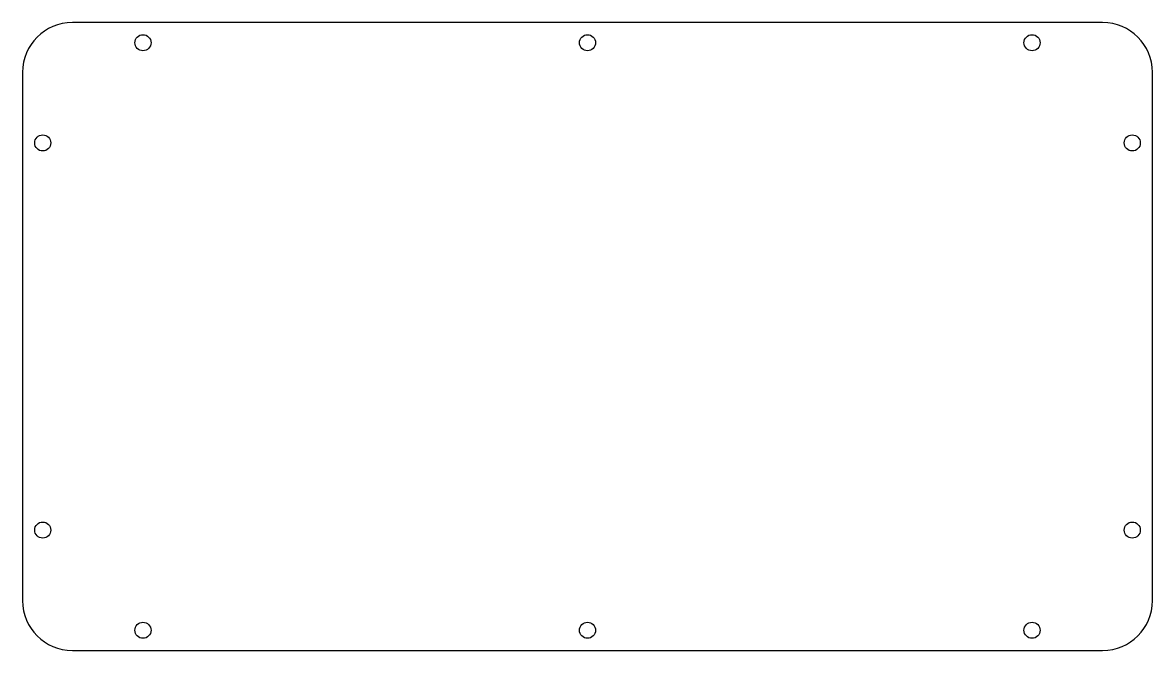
# Model space of a CAD drawing. Header units: millimetres. Extents: x -114 to 114, y -64 to 64.
import ezdxf

# ---------------------------------------------------------------- set-up
doc = ezdxf.new("R2010")
doc.units = ezdxf.units.MM
doc.layers.add('CUTOUTS', color=1, linetype='CONTINUOUS')
doc.layers.add('PERIMETER', color=5, linetype='CONTINUOUS')

msp = doc.modelspace()

# ---------------------------------------------------------------- linework, layer by layer
at = {"layer": 'CUTOUTS'}
for centre in [(-90, 59.5), (0, 59.5), (90, 59.5), (-110.3, 39.2), (110.3, 39.2), (-110.3, -39.2), (110.3, -39.2), (-90, -59.5), (0, -59.5), (90, -59.5)]:
    msp.add_circle(centre, 1.625, dxfattribs=at)
at = {"layer": 'PERIMETER'}
for p, q in [((104.3, 63.575), (-104.3, 63.575)), ((-114.375, 53.5), (-114.375, -53.5)), ((114.375, -53.5), (114.375, 53.5)), ((-104.3, -63.575), (104.3, -63.575))]:
    msp.add_line(p, q, dxfattribs=at)
for centre, start, end in [((-104.3, 53.5), 90, 180), ((104.3, 53.5), 0, 90), ((-104.3, -53.5), 180, 270), ((104.3, -53.5), -90, 0)]:
    msp.add_arc(centre, 10.075, start, end, dxfattribs=at)

doc.saveas('drawing.dxf')
